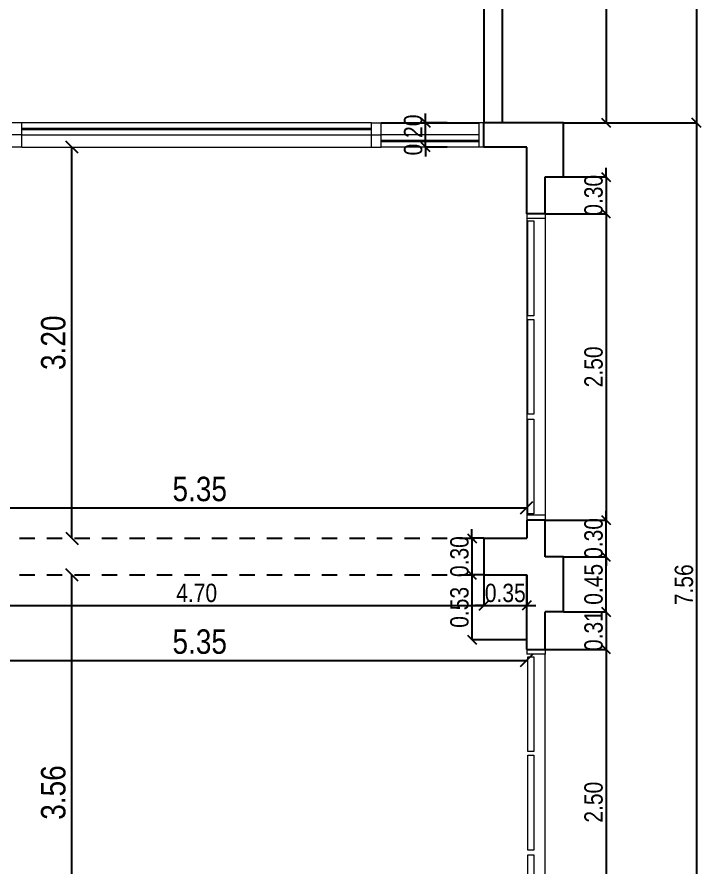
# Model space of a CAD drawing. Extents: x -135 to 36, y 31 to 104.
# Drawn here: x -4.84 to 0.76, y 68.52 to 75.48 of the extents above; entities that cross this region are included whole.
import ezdxf

# ---------------------------------------------------------------- set-up
doc = ezdxf.new("R2010")
doc.units = 0
doc.header["$MEASUREMENT"] = 0
doc.header["$PDMODE"] = 3
doc.linetypes.add('HIDDEN2', pattern=[0.1875, 0.125, -0.0625])
doc.layers.get('0').update_dxf_attribs({"linetype": 'CONTINUOUS'})
doc.layers.get('DEFPOINTS').update_dxf_attribs({"linetype": 'CONTINUOUS'})
doc.layers.add('ABERTURAS', color=12, linetype='CONTINUOUS', lineweight=9)
for name, color, linetype in [('COTAS', 12, 'CONTINUOUS'), ('NUEVO', 1, 'CONTINUOUS'), ('RELLENO', 7, 'CONTINUOUS')]:
    doc.layers.add(name, color=color, linetype=linetype)
doc.styles.add('COTAS PRIMARIAS', font='ARIALN.TTF', dxfattribs={"height": 0.2})
doc.styles.add('COTAS SECUNDARIAS', font='ARIALN.TTF', dxfattribs={"height": 0.15})
doc.dimstyles.new('COTA SECUNDARIAS', dxfattribs={"dimscale": 5, "dimtxt": 1, "dimasz": 0.015, "dimexe": 0, "dimexo": 0, "dimgap": 0.005, "dimtad": 1, "dimzin": 1, "dimdsep": 46, "dimtxsty": 'COTAS SECUNDARIAS', "dimblk": 'OBLIQUE', "dimcen": 0, "dimclrd": 11, "dimclre": 11, "dimclrt": 11, "dimaunit": 1, "dimadec": 1, "dimazin": 0, "dimtfac": 0.4, "dimtix": 1, "dimtmove": 1, "dimatfit": 3, "dimfxl": 0, "dimtolj": 1, "dimtzin": 0, "dimlwd": -1, "dimarcsym": 0})
doc.dimstyles.new('COTAS PRINCIPALES', dxfattribs={"dimscale": 5, "dimtxt": 2.5, "dimasz": 0.02, "dimexe": 0, "dimexo": 0, "dimgap": 0.01, "dimtad": 1, "dimzin": 1, "dimdsep": 46, "dimtxsty": 'COTAS PRIMARIAS', "dimblk": 'OBLIQUE', "dimcen": 0, "dimclrd": 11, "dimclre": 11, "dimclrt": 11, "dimaunit": 1, "dimadec": 1, "dimazin": 0, "dimtfac": 0.4, "dimtix": 1, "dimtmove": 1, "dimatfit": 3, "dimfxl": 0, "dimtolj": 1, "dimtzin": 0, "dimlwd": -1, "dimarcsym": 0})

# ---------------------------------------------------------------- blocks, each defined once
blk = doc.blocks.new('_Oblique')
at = {"color": 0, "linetype": 'ByBlock', "lineweight": -2}
blk.add_line((-0.5, -0.5), (0.5, 0.5), dxfattribs=at)
blk = doc.blocks.new('*D10')
at = {"layer": 'COTAS', "color": 11, "lineweight": -2}
for p, q in [((-0.5665, 77.1244), (-0.0172, 77.1244)), ((-0.3665, 74.611), (-0.0172, 74.611))]:
    blk.add_line(p, q, dxfattribs=at)
at = {"layer": 'COTAS', "color": 11}
blk.add_line((-0.0172, 77.1244), (-0.0172, 74.611), dxfattribs=at)
at = {"layer": 'DEFPOINTS', "color": 0}
for p in [(-0.5665, 77.1244), (-0.3665, 74.611), (-0.0172, 74.611)]:
    blk.add_point(p, dxfattribs=at)
at = {"layer": 'COTAS', "color": 11, "xscale": 0.075, "yscale": 0.075, "zscale": 0.075}
for p, rotation in [((-0.0172, 77.1244), 90), ((-0.0172, 74.611), 270)]:
    blk.add_blockref('_Oblique', p, dxfattribs=dict(at, rotation=rotation))
at = {"layer": 'COTAS', "color": 11, "insert": (-0.1188, 75.8677), "char_height": 0.15, "attachment_point": 5, "rotation": 90, "style": 'COTAS SECUNDARIAS'}
blk.add_mtext('\\A1;2.51', dxfattribs=at)
blk = doc.blocks.new('*D11')
at = {"layer": 'COTAS', "color": 11}
for p, q in [((-0.0172, 74.1677), (-0.0172, 74.2427)), ((-0.0172, 74.1677), (-0.0172, 73.8669)), ((-0.0172, 73.8669), (-0.0172, 73.7919))]:
    blk.add_line(p, q, dxfattribs=at)
at = {"layer": 'COTAS', "color": 11, "lineweight": -2}
for p, q in [((-0.3665, 74.1677), (-0.0172, 74.1677)), ((-0.5165, 73.8669), (-0.0172, 73.8669))]:
    blk.add_line(p, q, dxfattribs=at)
at = {"layer": 'DEFPOINTS', "color": 0}
for p in [(-0.3665, 74.1677), (-0.5165, 73.8669), (-0.0172, 73.8669)]:
    blk.add_point(p, dxfattribs=at)
at = {"layer": 'COTAS', "color": 11, "xscale": 0.075, "yscale": 0.075, "zscale": 0.075}
for p, rotation in [((-0.0172, 74.1677), 270), ((-0.0172, 73.8669), 90)]:
    blk.add_blockref('_Oblique', p, dxfattribs=dict(at, rotation=rotation))
at = {"layer": 'COTAS', "color": 11, "insert": (-0.1188, 74.0173), "char_height": 0.15, "attachment_point": 5, "rotation": 90, "style": 'COTAS SECUNDARIAS'}
blk.add_mtext('\\A1;0.30', dxfattribs=at)
blk = doc.blocks.new('*D12')
at = {"layer": 'COTAS', "color": 11, "lineweight": -2}
for p, q in [((-0.5165, 73.8669), (-0.0172, 73.8669)), ((-0.5165, 71.3602), (-0.0172, 71.3602))]:
    blk.add_line(p, q, dxfattribs=at)
at = {"layer": 'COTAS', "color": 11}
blk.add_line((-0.0172, 73.8669), (-0.0172, 71.3602), dxfattribs=at)
at = {"layer": 'DEFPOINTS', "color": 0}
for p in [(-0.5165, 73.8669), (-0.5165, 71.3602), (-0.0172, 71.3602)]:
    blk.add_point(p, dxfattribs=at)
at = {"layer": 'COTAS', "color": 11, "xscale": 0.075, "yscale": 0.075, "zscale": 0.075}
for p, rotation in [((-0.0172, 73.8669), 90), ((-0.0172, 71.3602), 270)]:
    blk.add_blockref('_Oblique', p, dxfattribs=dict(at, rotation=rotation))
at = {"layer": 'COTAS', "color": 11, "insert": (-0.1188, 72.6136), "char_height": 0.15, "attachment_point": 5, "rotation": 90, "style": 'COTAS SECUNDARIAS'}
blk.add_mtext('\\A1;2.50', dxfattribs=at)
blk = doc.blocks.new('*D13')
at = {"layer": 'COTAS', "color": 11}
for p, q in [((-0.0172, 70.6094), (-0.0172, 70.6844)), ((-0.0172, 70.6094), (-0.0172, 70.3019)), ((-0.0172, 70.3019), (-0.0172, 70.2269))]:
    blk.add_line(p, q, dxfattribs=at)
at = {"layer": 'COTAS', "color": 11, "lineweight": -2}
for p, q in [((-0.3665, 70.6094), (-0.0172, 70.6094)), ((-0.5165, 70.3019), (-0.0172, 70.3019))]:
    blk.add_line(p, q, dxfattribs=at)
at = {"layer": 'DEFPOINTS', "color": 0}
for p in [(-0.3665, 70.6094), (-0.5165, 70.3019), (-0.0172, 70.3019)]:
    blk.add_point(p, dxfattribs=at)
at = {"layer": 'COTAS', "color": 11, "xscale": 0.075, "yscale": 0.075, "zscale": 0.075}
for p, rotation in [((-0.0172, 70.6094), 270), ((-0.0172, 70.3019), 90)]:
    blk.add_blockref('_Oblique', p, dxfattribs=dict(at, rotation=rotation))
at = {"layer": 'COTAS', "color": 11, "insert": (-0.1188, 70.4556), "char_height": 0.15, "attachment_point": 5, "rotation": 90, "style": 'COTAS SECUNDARIAS'}
blk.add_mtext('\\A1;0.31', dxfattribs=at)
blk = doc.blocks.new('*D14')
at = {"layer": 'COTAS', "color": 11, "lineweight": -2}
for p, q in [((-0.5165, 70.3019), (-0.0172, 70.3019)), ((-0.5165, 67.8019), (-0.0172, 67.8019))]:
    blk.add_line(p, q, dxfattribs=at)
at = {"layer": 'COTAS', "color": 11}
blk.add_line((-0.0172, 70.3019), (-0.0172, 67.8019), dxfattribs=at)
at = {"layer": 'DEFPOINTS', "color": 0}
for p in [(-0.5165, 70.3019), (-0.5165, 67.8019), (-0.0172, 67.8019)]:
    blk.add_point(p, dxfattribs=at)
at = {"layer": 'COTAS', "color": 11, "xscale": 0.075, "yscale": 0.075, "zscale": 0.075}
for p, rotation in [((-0.0172, 70.3019), 90), ((-0.0172, 67.8019), 270)]:
    blk.add_blockref('_Oblique', p, dxfattribs=dict(at, rotation=rotation))
at = {"layer": 'COTAS', "color": 11, "insert": (-0.1188, 69.0519), "char_height": 0.15, "attachment_point": 5, "rotation": 90, "style": 'COTAS SECUNDARIAS'}
blk.add_mtext('\\A1;2.50', dxfattribs=at)
blk = doc.blocks.new('*D22')
at = {"layer": 'COTAS', "color": 11, "lineweight": -2}
for p, q in [((-0.5165, 80.5311), (0.7222, 80.5311)), ((-0.3665, 74.611), (0.7222, 74.611))]:
    blk.add_line(p, q, dxfattribs=at)
at = {"layer": 'COTAS', "color": 11}
blk.add_line((0.7222, 80.5311), (0.7222, 74.611), dxfattribs=at)
at = {"layer": 'DEFPOINTS', "color": 0}
for p in [(-0.5165, 80.5311), (-0.3665, 74.611), (0.7222, 74.611)]:
    blk.add_point(p, dxfattribs=at)
at = {"layer": 'COTAS', "color": 11, "xscale": 0.075, "yscale": 0.075, "zscale": 0.075}
for p, rotation in [((0.7222, 80.5311), 90), ((0.7222, 74.611), 270)]:
    blk.add_blockref('_Oblique', p, dxfattribs=dict(at, rotation=rotation))
at = {"layer": 'COTAS', "color": 11, "insert": (0.6206, 77.571), "char_height": 0.15, "attachment_point": 5, "rotation": 90, "style": 'COTAS SECUNDARIAS'}
blk.add_mtext('\\A1;5.92', dxfattribs=at)
blk = doc.blocks.new('*D23')
at = {"layer": 'COTAS', "color": 11, "lineweight": -2}
for p, q in [((-0.3665, 74.611), (0.7222, 74.611)), ((-0.5008, 67.0511), (0.7222, 67.0511))]:
    blk.add_line(p, q, dxfattribs=at)
at = {"layer": 'COTAS', "color": 11}
blk.add_line((0.7222, 74.611), (0.7222, 67.0511), dxfattribs=at)
at = {"layer": 'DEFPOINTS', "color": 0}
for p in [(-0.3665, 74.611), (-0.5008, 67.0511), (0.7222, 67.0511)]:
    blk.add_point(p, dxfattribs=at)
at = {"layer": 'COTAS', "color": 11, "xscale": 0.075, "yscale": 0.075, "zscale": 0.075}
for p, rotation in [((0.7222, 74.611), 90), ((0.7222, 67.0511), 270)]:
    blk.add_blockref('_Oblique', p, dxfattribs=dict(at, rotation=rotation))
at = {"layer": 'COTAS', "color": 11, "insert": (0.6206, 70.831), "char_height": 0.15, "attachment_point": 5, "rotation": 90, "style": 'COTAS SECUNDARIAS'}
blk.add_mtext('\\A1;7.56', dxfattribs=at)
blk = doc.blocks.new('*D120')
at = {"layer": 'COTAS', "color": 11}
for p, q in [((-1.4933, 74.611), (-1.4933, 74.686)), ((-1.4933, 74.411), (-1.4933, 74.611)), ((-1.4933, 74.411), (-1.4933, 74.336))]:
    blk.add_line(p, q, dxfattribs=at)
at = {"layer": 'COTAS', "color": 11, "lineweight": -2}
for p, q in [((-1.3165, 74.611), (-1.4933, 74.611)), ((-1.3165, 74.411), (-1.4933, 74.411))]:
    blk.add_line(p, q, dxfattribs=at)
at = {"layer": 'DEFPOINTS', "color": 0}
for p in [(-1.4933, 74.611), (-1.3165, 74.611), (-1.3165, 74.411)]:
    blk.add_point(p, dxfattribs=at)
at = {"layer": 'COTAS', "color": 11, "xscale": 0.075, "yscale": 0.075, "zscale": 0.075}
for p, rotation in [((-1.4933, 74.611), 270), ((-1.4933, 74.411), 90)]:
    blk.add_blockref('_Oblique', p, dxfattribs=dict(at, rotation=rotation))
at = {"layer": 'COTAS', "color": 11, "insert": (-1.5949, 74.511), "char_height": 0.15, "attachment_point": 5, "rotation": 90, "style": 'COTAS SECUNDARIAS'}
blk.add_mtext('\\A1;0.20', dxfattribs=at)
blk = doc.blocks.new('*D128')
at = {"layer": 'COTAS', "color": 11, "lineweight": -2}
for p, q in [((-5.7165, 70.9111), (-5.7165, 70.6616)), ((-1.0165, 70.9111), (-1.0165, 70.6616))]:
    blk.add_line(p, q, dxfattribs=at)
at = {"layer": 'COTAS', "color": 11}
blk.add_line((-5.7165, 70.6616), (-1.0165, 70.6616), dxfattribs=at)
at = {"layer": 'DEFPOINTS', "color": 0}
for p in [(-5.7165, 70.9111), (-1.0165, 70.9111), (-1.0165, 70.6616)]:
    blk.add_point(p, dxfattribs=at)
at = {"layer": 'COTAS', "color": 11, "xscale": 0.075, "yscale": 0.075, "zscale": 0.075, "rotation": 180}
blk.add_blockref('_Oblique', (-5.7165, 70.6616), dxfattribs=at)
at = {"layer": 'COTAS', "color": 11, "xscale": 0.075, "yscale": 0.075, "zscale": 0.075}
blk.add_blockref('_Oblique', (-1.0165, 70.6616), dxfattribs=at)
at = {"layer": 'COTAS', "color": 11, "insert": (-3.3665, 70.7632), "char_height": 0.15, "attachment_point": 5, "style": 'COTAS SECUNDARIAS'}
blk.add_mtext('\\A1;4.70', dxfattribs=at)
blk = doc.blocks.new('*D129')
at = {"layer": 'COTAS', "color": 11, "lineweight": -2}
for p, q in [((-1.0165, 70.9111), (-1.0165, 70.6616)), ((-0.6665, 70.9111), (-0.6665, 70.6616))]:
    blk.add_line(p, q, dxfattribs=at)
at = {"layer": 'COTAS', "color": 11}
for p, q in [((-1.0165, 70.6616), (-1.0915, 70.6616)), ((-1.0165, 70.6616), (-0.6665, 70.6616)), ((-0.6665, 70.6616), (-0.5915, 70.6616))]:
    blk.add_line(p, q, dxfattribs=at)
at = {"layer": 'DEFPOINTS', "color": 0}
for p in [(-1.0165, 70.9111), (-0.6665, 70.9111), (-0.6665, 70.6616)]:
    blk.add_point(p, dxfattribs=at)
at = {"layer": 'COTAS', "color": 11, "xscale": 0.075, "yscale": 0.075, "zscale": 0.075}
blk.add_blockref('_Oblique', (-1.0165, 70.6616), dxfattribs=at)
at = {"layer": 'COTAS', "color": 11, "xscale": 0.075, "yscale": 0.075, "zscale": 0.075, "rotation": 180}
blk.add_blockref('_Oblique', (-0.6665, 70.6616), dxfattribs=at)
at = {"layer": 'COTAS', "color": 11, "insert": (-0.8415, 70.7632), "char_height": 0.15, "attachment_point": 5, "style": 'COTAS SECUNDARIAS'}
blk.add_mtext('\\A1;0.35', dxfattribs=at)
blk = doc.blocks.new('*D139')
at = {"layer": 'COTAS', "color": 11}
blk.add_line((-6.0165, 70.2123), (-0.6665, 70.2123), dxfattribs=at)
at = {"layer": 'DEFPOINTS', "color": 0}
for p in [(-0.6665, 70.2123), (-6.0165, 69.5896), (-0.6665, 68.6596)]:
    blk.add_point(p, dxfattribs=at)
at = {"layer": 'COTAS', "color": 11, "xscale": 0.1, "yscale": 0.1, "zscale": 0.1, "rotation": 180}
blk.add_blockref('_Oblique', (-6.0165, 70.2123), dxfattribs=at)
at = {"layer": 'COTAS', "color": 11, "xscale": 0.1, "yscale": 0.1, "zscale": 0.1}
blk.add_blockref('_Oblique', (-0.6665, 70.2123), dxfattribs=at)
at = {"layer": 'COTAS', "color": 11, "insert": (-3.3415, 70.3644), "char_height": 0.2, "attachment_point": 5, "style": 'COTAS PRIMARIAS'}
blk.add_mtext('\\A1;5.35', dxfattribs=at)
blk = doc.blocks.new('*D140')
at = {"layer": 'COTAS', "color": 11}
blk.add_line((-4.3865, 67.3511), (-4.3865, 70.9111), dxfattribs=at)
at = {"layer": 'DEFPOINTS', "color": 0}
for p in [(-4.3865, 70.9111), (-4.3865, 70.9111), (-4.3865, 67.3511)]:
    blk.add_point(p, dxfattribs=at)
at = {"layer": 'COTAS', "color": 11, "xscale": 0.1, "yscale": 0.1, "zscale": 0.1}
for p, rotation in [((-4.3865, 70.9111), 90), ((-4.3865, 67.3511), 270)]:
    blk.add_blockref('_Oblique', p, dxfattribs=dict(at, rotation=rotation))
at = {"layer": 'COTAS', "color": 11, "insert": (-4.5386, 69.1311), "char_height": 0.2, "attachment_point": 5, "rotation": 90, "style": 'COTAS PRIMARIAS'}
blk.add_mtext('\\A1;3.56', dxfattribs=at)
blk = doc.blocks.new('*D141')
at = {"layer": 'COTAS', "color": 11}
blk.add_line((-4.3865, 71.2111), (-4.3865, 74.411), dxfattribs=at)
at = {"layer": 'DEFPOINTS', "color": 0}
for p in [(-4.3865, 74.411), (-4.3865, 74.411), (-4.3865, 71.2111)]:
    blk.add_point(p, dxfattribs=at)
at = {"layer": 'COTAS', "color": 11, "xscale": 0.1, "yscale": 0.1, "zscale": 0.1}
for p, rotation in [((-4.3865, 74.411), 90), ((-4.3865, 71.2111), 270)]:
    blk.add_blockref('_Oblique', p, dxfattribs=dict(at, rotation=rotation))
at = {"layer": 'COTAS', "color": 11, "insert": (-4.5386, 72.811), "char_height": 0.2, "attachment_point": 5, "rotation": 90, "style": 'COTAS PRIMARIAS'}
blk.add_mtext('\\A1;3.20', dxfattribs=at)
blk = doc.blocks.new('*D142')
at = {"layer": 'COTAS', "color": 11}
blk.add_line((-6.0165, 71.4611), (-0.6665, 71.4611), dxfattribs=at)
at = {"layer": 'DEFPOINTS', "color": 0}
for p in [(-6.0165, 71.4611), (-0.6665, 71.4611), (-0.6665, 71.4611)]:
    blk.add_point(p, dxfattribs=at)
at = {"layer": 'COTAS', "color": 11, "xscale": 0.1, "yscale": 0.1, "zscale": 0.1, "rotation": 180}
blk.add_blockref('_Oblique', (-6.0165, 71.4611), dxfattribs=at)
at = {"layer": 'COTAS', "color": 11, "xscale": 0.1, "yscale": 0.1, "zscale": 0.1}
blk.add_blockref('_Oblique', (-0.6665, 71.4611), dxfattribs=at)
at = {"layer": 'COTAS', "color": 11, "insert": (-3.3415, 71.6132), "char_height": 0.2, "attachment_point": 5, "style": 'COTAS PRIMARIAS'}
blk.add_mtext('\\A1;5.35', dxfattribs=at)
blk = doc.blocks.new('*D255')
at = {"layer": 'COTAS', "color": 11, "lineweight": -2}
for p, q in [((-0.3665, 71.0594), (-0.0172, 71.0594)), ((-0.3665, 70.6094), (-0.0172, 70.6094))]:
    blk.add_line(p, q, dxfattribs=at)
at = {"layer": 'COTAS', "color": 11}
blk.add_line((-0.0172, 70.6094), (-0.0172, 71.0594), dxfattribs=at)
at = {"layer": 'DEFPOINTS', "color": 0}
for p in [(-0.3665, 71.0594), (-0.0172, 71.0594), (-0.3665, 70.6094)]:
    blk.add_point(p, dxfattribs=at)
at = {"layer": 'COTAS', "color": 11, "xscale": 0.075, "yscale": 0.075, "zscale": 0.075}
for p, rotation in [((-0.0172, 71.0594), 90), ((-0.0172, 70.6094), 270)]:
    blk.add_blockref('_Oblique', p, dxfattribs=dict(at, rotation=rotation))
at = {"layer": 'COTAS', "color": 11, "insert": (-0.1188, 70.8344), "char_height": 0.15, "attachment_point": 5, "rotation": 90, "style": 'COTAS SECUNDARIAS'}
blk.add_mtext('\\A1;0.45', dxfattribs=at)
blk = doc.blocks.new('*D256')
at = {"layer": 'COTAS', "color": 11}
for p, q in [((-0.0172, 71.3602), (-0.0172, 71.4352)), ((-0.0172, 71.0594), (-0.0172, 71.3602)), ((-0.0172, 71.0594), (-0.0172, 70.9844))]:
    blk.add_line(p, q, dxfattribs=at)
at = {"layer": 'COTAS', "color": 11, "lineweight": -2}
for p, q in [((-0.5165, 71.3602), (-0.0172, 71.3602)), ((-0.3665, 71.0594), (-0.0172, 71.0594))]:
    blk.add_line(p, q, dxfattribs=at)
at = {"layer": 'DEFPOINTS', "color": 0}
for p in [(-0.5165, 71.3602), (-0.0172, 71.3602), (-0.3665, 71.0594)]:
    blk.add_point(p, dxfattribs=at)
at = {"layer": 'COTAS', "color": 11, "xscale": 0.075, "yscale": 0.075, "zscale": 0.075}
for p, rotation in [((-0.0172, 71.3602), 270), ((-0.0172, 71.0594), 90)]:
    blk.add_blockref('_Oblique', p, dxfattribs=dict(at, rotation=rotation))
at = {"layer": 'COTAS', "color": 11, "insert": (-0.1188, 71.2098), "char_height": 0.15, "attachment_point": 5, "rotation": 90, "style": 'COTAS SECUNDARIAS'}
blk.add_mtext('\\A1;0.30', dxfattribs=at)
blk = doc.blocks.new('*D257')
at = {"layer": 'COTAS', "color": 11}
for p, q in [((-1.1144, 71.2111), (-1.1144, 71.2861)), ((-1.1144, 71.2111), (-1.1144, 70.9111)), ((-1.1144, 70.9111), (-1.1144, 70.8361))]:
    blk.add_line(p, q, dxfattribs=at)
at = {"layer": 'COTAS', "color": 11, "lineweight": -2}
for p, q in [((-1.0165, 71.2111), (-1.1144, 71.2111)), ((-1.0165, 70.9111), (-1.1144, 70.9111))]:
    blk.add_line(p, q, dxfattribs=at)
at = {"layer": 'DEFPOINTS', "color": 0}
for p in [(-1.0165, 71.2111), (-1.1144, 70.9111), (-1.0165, 70.9111)]:
    blk.add_point(p, dxfattribs=at)
at = {"layer": 'COTAS', "color": 11, "xscale": 0.075, "yscale": 0.075, "zscale": 0.075}
for p, rotation in [((-1.1144, 71.2111), 270), ((-1.1144, 70.9111), 90)]:
    blk.add_blockref('_Oblique', p, dxfattribs=dict(at, rotation=rotation))
at = {"layer": 'COTAS', "color": 11, "insert": (-1.216, 71.0611), "char_height": 0.15, "attachment_point": 5, "rotation": 90, "style": 'COTAS SECUNDARIAS'}
blk.add_mtext('\\A1;0.30', dxfattribs=at)
blk = doc.blocks.new('*D258')
at = {"layer": 'COTAS', "color": 11, "lineweight": -2}
for p, q in [((-1.0165, 70.9111), (-1.1144, 70.9111)), ((-0.6665, 70.3811), (-1.1144, 70.3811))]:
    blk.add_line(p, q, dxfattribs=at)
at = {"layer": 'COTAS', "color": 11}
blk.add_line((-1.1144, 70.9111), (-1.1144, 70.3811), dxfattribs=at)
at = {"layer": 'DEFPOINTS', "color": 0}
for p in [(-1.0165, 70.9111), (-1.1144, 70.3811), (-0.6665, 70.3811)]:
    blk.add_point(p, dxfattribs=at)
at = {"layer": 'COTAS', "color": 11, "xscale": 0.075, "yscale": 0.075, "zscale": 0.075}
for p, rotation in [((-1.1144, 70.9111), 90), ((-1.1144, 70.3811), 270)]:
    blk.add_blockref('_Oblique', p, dxfattribs=dict(at, rotation=rotation))
at = {"layer": 'COTAS', "color": 11, "insert": (-1.216, 70.6461), "char_height": 0.15, "attachment_point": 5, "rotation": 90, "style": 'COTAS SECUNDARIAS'}
blk.add_mtext('\\A1;0.53', dxfattribs=at)

msp = doc.modelspace()

# ---------------------------------------------------------------- linework, layer by layer
for p, q in [((-1.8565, 74.611), (-1.0565, 74.611)), ((-0.3665, 74.611), (-1.0165, 74.611)), ((-1.0165, 74.411), (-1.0165, 74.611)), ((-0.3665, 74.1677), (-0.3665, 74.611)), ((-0.6665, 74.411), (-1.0165, 74.411)), ((-0.6665, 73.8669), (-0.6665, 74.411)), ((-0.5165, 74.1677), (-0.3665, 74.1677)), ((-0.5165, 73.8669), (-0.6665, 73.8669)), ((-0.5165, 71.3602), (-0.6665, 71.3602)), ((-0.6665, 71.3602), (-0.6665, 71.2111)), ((-0.5165, 71.0594), (-0.5165, 71.3602)), ((-1.0165, 71.2111), (-0.6665, 71.2111)), ((-1.0165, 71.2111), (-1.0165, 70.9111)), ((-0.3665, 71.0594), (-0.5165, 71.0594)), ((-0.3665, 70.6094), (-0.3665, 71.0594)), ((-1.0165, 70.9111), (-0.6665, 70.9111)), ((-0.6665, 70.3019), (-0.6665, 70.9111)), ((-0.5165, 70.3019), (-0.5165, 70.6094)), ((-0.3665, 70.6094), (-0.5165, 70.6094)), ((-0.6665, 70.3019), (-0.5165, 70.3019))]:
    msp.add_line(p, q)
at = {"linetype": 'HIDDEN2'}
for p, q in [((-5.7165, 71.2111), (-1.0165, 71.2111)), ((-5.7165, 70.9111), (-1.0165, 70.9111))]:
    msp.add_line(p, q, dxfattribs=at)
at = {"layer": 'ABERTURAS'}
for p, q in [((-4.7965, 74.611), (-4.8765, 74.611)), ((-4.7965, 74.411), (-4.7965, 74.611)), ((-1.9365, 74.611), (-1.8565, 74.611)), ((-1.9365, 74.411), (-1.9365, 74.611)), ((-1.8565, 74.411), (-1.8565, 74.611)), ((-1.0165, 74.611), (-1.0565, 74.611)), ((-1.0565, 74.411), (-1.0565, 74.611)), ((-4.7965, 74.511), (-4.8765, 74.511)), ((-1.9365, 74.511), (-1.8565, 74.511)), ((-4.7965, 74.411), (-4.8765, 74.411)), ((-1.9365, 74.411), (-1.8565, 74.411)), ((-1.0165, 74.411), (-1.0565, 74.411)), ((-0.6665, 73.8669), (-0.6665, 73.8269)), ((-0.5165, 73.8669), (-0.5165, 73.8269)), ((-0.5165, 73.8269), (-0.6665, 73.8269)), ((-0.5165, 71.4002), (-0.6665, 71.4002)), ((-0.6665, 71.4002), (-0.6665, 71.3602)), ((-0.5165, 71.4002), (-0.5165, 71.3602)), ((-0.6665, 70.3019), (-0.6665, 70.2619)), ((-0.5165, 70.2619), (-0.6665, 70.2619)), ((-0.5165, 70.3019), (-0.5165, 70.2619))]:
    msp.add_line(p, q, dxfattribs=at)
at = {"layer": 'ABERTURAS', "color": 11}
for p, q in [((-1.9365, 74.611), (-4.7965, 74.611)), ((-4.7965, 74.566), (-1.9365, 74.566)), ((-4.7965, 74.556), (-1.9365, 74.556)), ((-4.7965, 74.511), (-1.9365, 74.511)), ((-1.0565, 74.511), (-1.8565, 74.511)), ((-1.0565, 74.466), (-1.8565, 74.466)), ((-1.0565, 74.456), (-1.8565, 74.456)), ((-4.7965, 74.411), (-1.9365, 74.411)), ((-1.0565, 74.411), (-1.8565, 74.411)), ((-0.6665, 73.8269), (-0.6665, 71.4002)), ((-0.5165, 73.8269), (-0.5165, 71.4002)), ((-0.5165, 67.8352), (-0.5165, 70.2619))]:
    msp.add_line(p, q, dxfattribs=at)
at = {"layer": 'ABERTURAS'}
for points in [[(-0.6572, 73.8074), (-0.6093, 73.8074), (-0.6093, 73.0308), (-0.6572, 73.0308)], [(-0.6572, 73.002), (-0.6093, 73.002), (-0.6093, 72.2254), (-0.6572, 72.2254)], [(-0.6572, 72.1871), (-0.6093, 72.1871), (-0.6093, 71.4105), (-0.6572, 71.4105)], [(-0.6572, 70.2424), (-0.6093, 70.2424), (-0.6093, 69.4658), (-0.6572, 69.4658)], [(-0.6572, 69.437), (-0.6093, 69.437), (-0.6093, 68.6604), (-0.6572, 68.6604)], [(-0.6572, 68.6221), (-0.6093, 68.6221), (-0.6093, 67.8455), (-0.6572, 67.8455)]]:
    msp.add_lwpolyline(points, close=True, dxfattribs=at)
at = {"layer": 'NUEVO'}
for p, q in [((-1.0165, 77.1244), (-1.0165, 74.611)), ((-0.8665, 77.1244), (-0.8665, 74.611))]:
    msp.add_line(p, q, dxfattribs=at)
at = {"layer": 'RELLENO'}
msp.add_line((-0.5165, 73.8669), (-0.5165, 74.1677), dxfattribs=at)

# ---------------------------------------------------------------- dimensions: what is measured, and where the dimension line sits
at = {"layer": 'COTAS'}
for base, p1, p2, dimstyle, picture, middle in [((0.7222, 74.611), (-0.5165, 80.5311), (-0.3665, 74.611), 'COTA SECUNDARIAS', '*D22', (0.6206, 77.571)), ((-0.0172, 74.611), (-0.5665, 77.1244), (-0.3665, 74.611), 'COTA SECUNDARIAS', '*D10', (-0.1188, 75.8677)), ((-1.4933, 74.611), (-1.3165, 74.411), (-1.3165, 74.611), 'COTA SECUNDARIAS', '*D120', (-1.5949, 74.511)), ((0.7222, 67.0511), (-0.3665, 74.611), (-0.5008, 67.0511), 'COTA SECUNDARIAS', '*D23', (0.6206, 70.831)), ((-4.3865, 74.411), (-4.3865, 71.2111), (-4.3865, 74.411), 'COTAS PRINCIPALES', '*D141', (-4.5386, 72.811)), ((-0.0172, 73.8669), (-0.3665, 74.1677), (-0.5165, 73.8669), 'COTA SECUNDARIAS', '*D11', (-0.1188, 74.0173)), ((-0.0172, 71.3602), (-0.3665, 71.0594), (-0.5165, 71.3602), 'COTA SECUNDARIAS', '*D256', (-0.1188, 71.2098)), ((-1.1144, 70.9111), (-1.0165, 71.2111), (-1.0165, 70.9111), 'COTA SECUNDARIAS', '*D257', (-1.216, 71.0611)), ((-0.0172, 71.0594), (-0.3665, 70.6094), (-0.3665, 71.0594), 'COTA SECUNDARIAS', '*D255', (-0.1188, 70.8344)), ((-4.3865, 70.9111), (-4.3865, 67.3511), (-4.3865, 70.9111), 'COTAS PRINCIPALES', '*D140', (-4.5386, 69.1311)), ((-1.1144, 70.3811), (-1.0165, 70.9111), (-0.6665, 70.3811), 'COTA SECUNDARIAS', '*D258', (-1.216, 70.6461)), ((-0.0172, 70.3019), (-0.3665, 70.6094), (-0.5165, 70.3019), 'COTA SECUNDARIAS', '*D13', (-0.1188, 70.4556)), ((-0.0172, 67.8019), (-0.5165, 70.3019), (-0.5165, 67.8019), 'COTA SECUNDARIAS', '*D14', (-0.1188, 69.0519))]:
    dim = msp.add_linear_dim(base=base, p1=p1, p2=p2, angle=90, dimstyle=dimstyle, dxfattribs=at)
    dim.commit()
    dim.dimension.update_dxf_attribs({"geometry": picture, "text_midpoint": middle})
dim = msp.add_linear_dim(base=(-0.0172, 71.3602), p1=(-0.5165, 73.8669), p2=(-0.5165, 71.3602), angle=90, text='2.50', dimstyle='COTA SECUNDARIAS', dxfattribs=at)
dim.commit()
dim.dimension.update_dxf_attribs({"geometry": '*D12', "text_midpoint": (-0.1188, 72.6136)})
for base, p1, p2, dimstyle, picture, middle in [((-0.6665, 71.4611), (-6.0165, 71.4611), (-0.6665, 71.4611), 'COTAS PRINCIPALES', '*D142', (-3.3415, 71.6132)), ((-1.0165, 70.6616), (-5.7165, 70.9111), (-1.0165, 70.9111), 'COTA SECUNDARIAS', '*D128', (-3.3665, 70.7632)), ((-0.6665, 70.6616), (-1.0165, 70.9111), (-0.6665, 70.9111), 'COTA SECUNDARIAS', '*D129', (-0.8415, 70.7632))]:
    dim = msp.add_linear_dim(base=base, p1=p1, p2=p2, dimstyle=dimstyle, dxfattribs=at)
    dim.commit()
    dim.dimension.update_dxf_attribs({"geometry": picture, "text_midpoint": middle})
dim = msp.add_linear_dim(base=(-0.6665, 70.2123), p1=(-6.0165, 69.5896), p2=(-0.6665, 68.6596), dimstyle='COTAS PRINCIPALES', override={"dimse1": 1, "dimse2": 1}, dxfattribs=at)
dim.commit()
dim.dimension.update_dxf_attribs({"geometry": '*D139', "text_midpoint": (-3.3415, 70.3644)})

doc.saveas('drawing.dxf')
